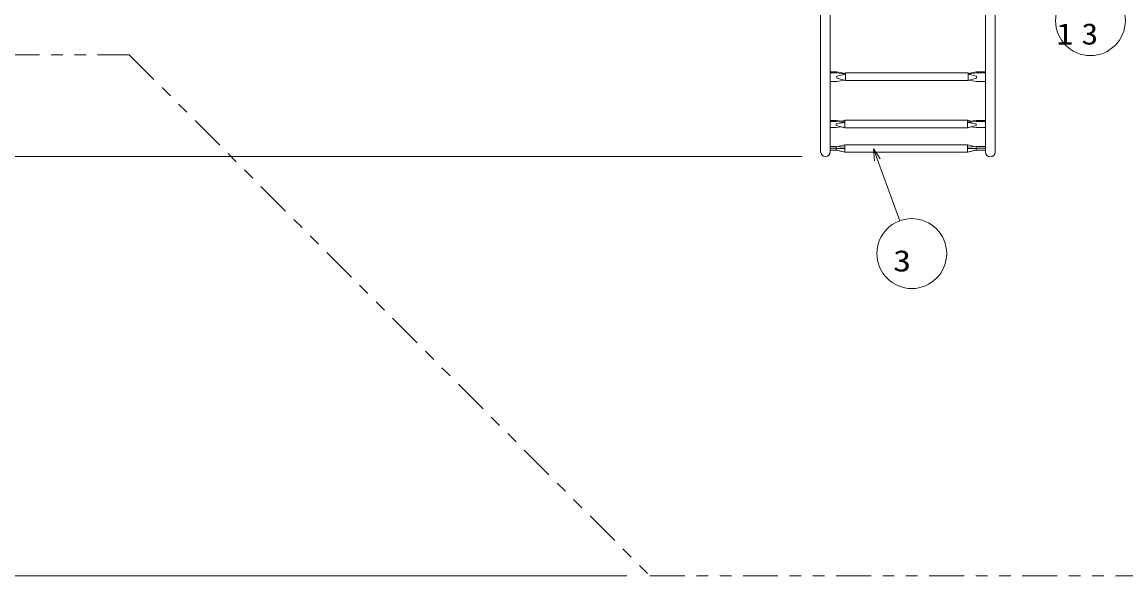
# Model space of a CAD drawing. Units: millimetres on the paper. Extents: x 0 to 420, y -594 to 297.
# Drawn here: x 79.9 to 174.8, y 111.9 to 159.5 of the extents above; entities that cross this region are included whole.
import ezdxf
from ezdxf.enums import TextEntityAlignment as Align

# ---------------------------------------------------------------- set-up
doc = ezdxf.new("R2010")
doc.units = ezdxf.units.MM
doc.linetypes.add('USER3', pattern=[8, 3, -1, 1, -1, 1, -1])
for name, color, linetype, lineweight in [('2D', 7, 'Continuous', 13), ('2D_DIMENSION', 7, 'Continuous', 13), ('2D_OUTLINE', 7, 'USER3', 13), ('AM_5', 7, 'Continuous', 13)]:
    doc.layers.add(name, color=color, linetype=linetype, lineweight=lineweight)
doc.styles.add('ＭＳ ゴシック', font='')
doc.styles.get('ＭＳ ゴシック').set_extended_font_data('MS Gothic')

msp = doc.modelspace()

# ---------------------------------------------------------------- linework, layer by layer
at = {"layer": '2D'}
for p, q in [((148.561, 167.648), (148.561, 148.349)), ((149.39, 148.349), (149.39, 167.609)), ((162.733, 148.324), (162.733, 167.609)), ((163.562, 167.687), (163.562, 148.324)), ((149.39, 155.21), (149.959, 155.21)), ((149.39, 155.132), (149.959, 155.132)), ((149.959, 155.21), (150.694, 155.075)), ((149.959, 155.132), (150.694, 155.001)), ((150.694, 155.001), (149.959, 154.847)), ((149.959, 154.847), (149.959, 154.655)), ((149.959, 154.655), (150.694, 154.474)), ((150.694, 155.107), (161.232, 155.111)), ((150.694, 154.472), (150.694, 155.107)), ((150.694, 155.075), (150.694, 154.472)), ((161.967, 155.21), (161.232, 155.075)), ((161.967, 155.132), (161.232, 155.001)), ((161.232, 155.111), (161.232, 154.468)), ((161.232, 155.075), (161.232, 154.472)), ((161.232, 155.001), (161.967, 154.847)), ((161.967, 154.655), (161.232, 154.474)), ((162.733, 155.21), (161.967, 155.21)), ((162.733, 155.132), (161.967, 155.132)), ((161.967, 154.847), (161.967, 154.655)), ((149.959, 154.37), (149.39, 154.37)), ((150.629, 154.489), (149.959, 154.37)), ((150.694, 154.472), (150.629, 154.489)), ((161.232, 154.468), (150.694, 154.472)), ((161.232, 154.472), (161.297, 154.489)), ((161.297, 154.489), (161.967, 154.37)), ((161.967, 154.37), (162.733, 154.37)), ((149.39, 151.037), (149.908, 151.037)), ((149.39, 150.93), (149.908, 150.93)), ((149.908, 150.93), (149.908, 151.037)), ((149.908, 151.037), (150.644, 150.947)), ((149.908, 150.93), (150.644, 150.844)), ((150.644, 150.844), (149.908, 150.742)), ((150.644, 151.053), (150.371, 150.982)), ((150.644, 150.949), (150.644, 151.053)), ((150.644, 151.053), (161.182, 151.053)), ((150.644, 150.41), (150.644, 151.053)), ((150.644, 150.947), (150.644, 150.41)), ((161.182, 151.053), (161.454, 150.982)), ((161.182, 150.949), (161.182, 151.053)), ((161.182, 151.053), (161.182, 150.41)), ((161.917, 151.037), (161.182, 150.947)), ((161.182, 150.947), (161.182, 150.41)), ((161.917, 150.93), (161.182, 150.844)), ((161.182, 150.844), (161.917, 150.742)), ((162.724, 151.037), (161.917, 151.037)), ((161.917, 150.93), (161.917, 151.037)), ((162.724, 150.93), (161.917, 150.93)), ((149.908, 150.427), (149.39, 150.427)), ((149.908, 150.742), (149.908, 150.595)), ((149.908, 150.595), (150.644, 150.41)), ((150.369, 150.48), (149.908, 150.427)), ((150.644, 150.41), (150.369, 150.48)), ((161.182, 150.41), (150.644, 150.41)), ((161.917, 150.595), (161.182, 150.41)), ((161.182, 150.41), (161.456, 150.48)), ((161.456, 150.48), (161.917, 150.427)), ((161.917, 150.742), (161.917, 150.595)), ((161.917, 150.427), (162.724, 150.427)), ((150.644, 148.95), (149.96, 148.78)), ((150.644, 148.749), (150.644, 148.95)), ((150.644, 148.943), (161.182, 148.943)), ((150.644, 148.312), (150.644, 148.943)), ((161.182, 148.95), (161.866, 148.78)), ((161.182, 148.749), (161.182, 148.95)), ((161.182, 148.943), (161.182, 148.31)), ((149.39, 148.782), (149.908, 148.782)), ((149.39, 148.661), (149.908, 148.661)), ((149.956, 148.478), (149.39, 148.477)), ((149.908, 148.661), (149.908, 148.782)), ((149.908, 148.782), (150.644, 148.749)), ((149.908, 148.661), (150.644, 148.628)), ((150.644, 148.628), (149.908, 148.591)), ((149.908, 148.591), (149.908, 148.491)), ((149.908, 148.491), (150.644, 148.306)), ((150.644, 148.306), (149.956, 148.478)), ((150.644, 148.749), (150.644, 148.306)), ((161.182, 148.31), (150.644, 148.312)), ((161.917, 148.782), (161.182, 148.749)), ((161.182, 148.749), (161.182, 148.306)), ((161.917, 148.661), (161.182, 148.628)), ((161.182, 148.628), (161.917, 148.591)), ((161.917, 148.491), (161.182, 148.306)), ((161.182, 148.306), (161.87, 148.478)), ((161.87, 148.478), (162.724, 148.476)), ((162.724, 148.782), (161.917, 148.782)), ((161.917, 148.661), (161.917, 148.782)), ((162.724, 148.661), (161.917, 148.661)), ((161.917, 148.591), (161.917, 148.491))]:
    msp.add_line(p, q, dxfattribs=at)
for centre in [(148.976, 148.355), (163.147, 148.33)]:
    msp.add_arc(centre, 0.415, 180.84881, 359.15119, dxfattribs=at)
at = {"layer": '2D_DIMENSION'}
for p, q in [((146.976, 147.941), (47.413, 147.941)), ((146.976, 147.941), (47.413, 147.941)), ((131.892, 111.934), (38.485, 111.934)), ((131.892, 111.934), (47.413, 111.934))]:
    msp.add_line(p, q, dxfattribs=at)
at = {"layer": '2D_OUTLINE'}
for p, q in [((78.431, 156.679), (89.148, 156.679)), ((89.148, 156.679), (133.892, 111.934)), ((133.892, 111.934), (178.216, 111.934))]:
    msp.add_line(p, q, dxfattribs=at)
at = {"layer": 'AM_5'}
for p, q in [((153.092, 148.588), (153.185, 147.557)), ((153.688, 147.742), (153.092, 148.588)), ((153.437, 147.649), (153.092, 148.588)), ((155.358, 142.418), (153.437, 147.649))]:
    msp.add_line(p, q, dxfattribs=at)
for centre in [(171.746, 159.598), (156.392, 139.602)]:
    msp.add_circle(centre, 3, dxfattribs=at)

# ---------------------------------------------------------------- texts
at = {"layer": 'AM_5', "style": 'ＭＳ ゴシック', "width": 1.25}
msp.add_text('3', height=1.833, dxfattribs=at).set_placement((154.785, 137.519), align=Align.BOTTOM_LEFT)
at = {"layer": 'AM_5', "insert": (168.829, 157.515), "char_height": 1.833, "attachment_point": 7, "style": 'ＭＳ ゴシック'}
msp.add_mtext('\\T1.5;\\W1.15;13', dxfattribs=at)

doc.saveas('drawing.dxf')
